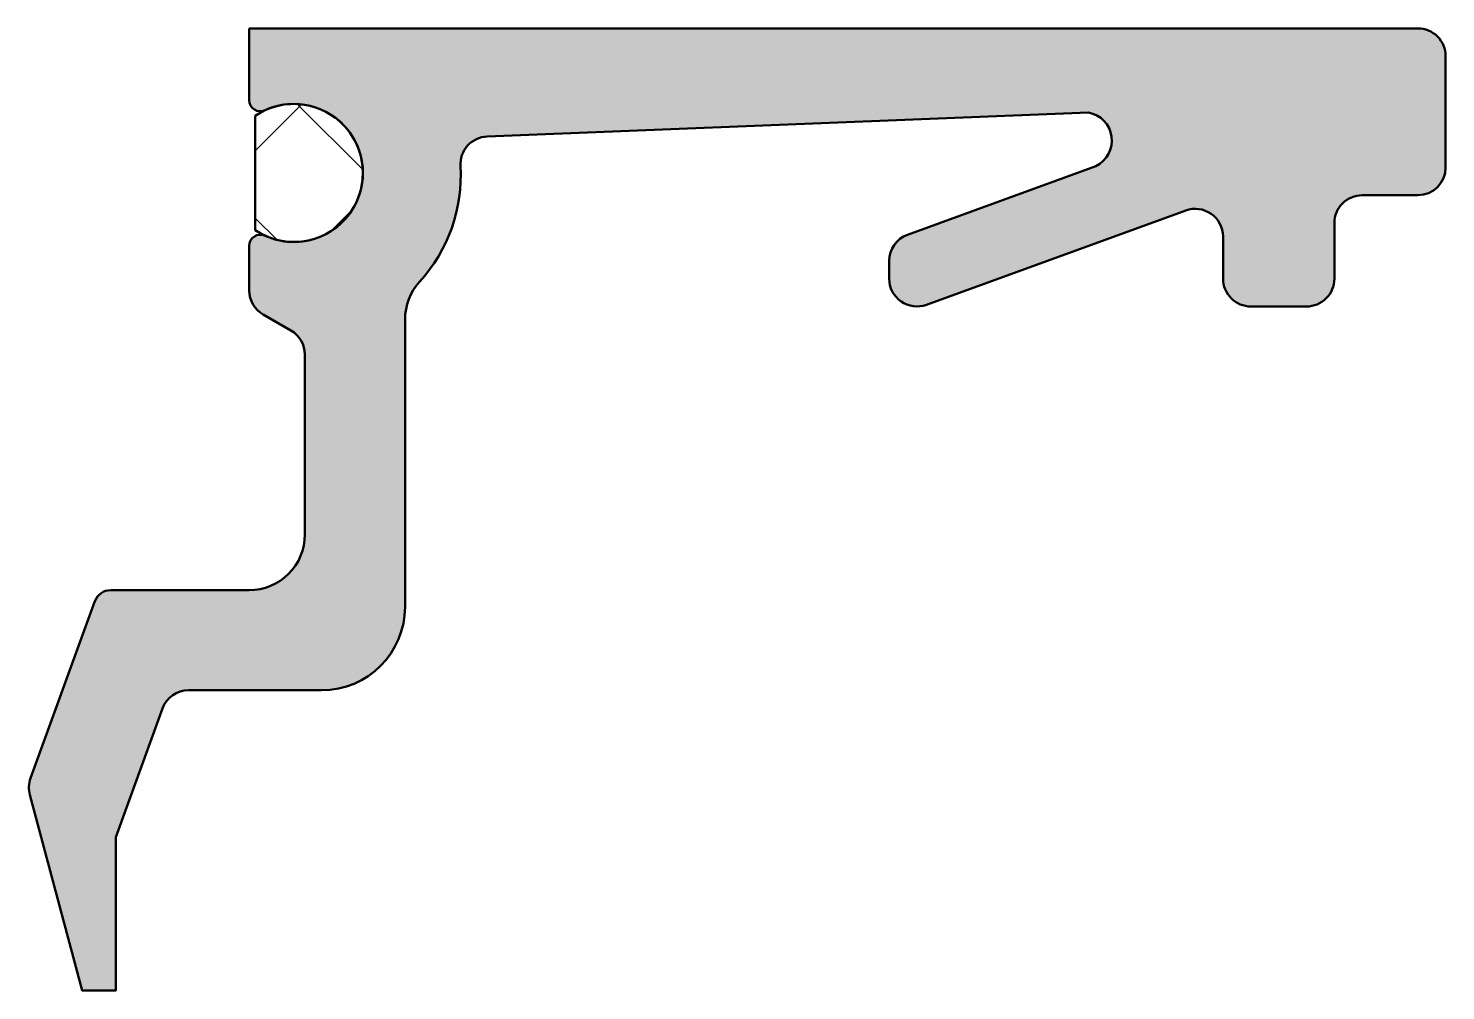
# Model space of a CAD drawing. Extents: x -3.5 to 22, y -17.3 to 0.
import ezdxf

# ---------------------------------------------------------------- set-up
doc = ezdxf.new("R2010")
doc.units = 0
for name, color, linetype, lineweight in [('0S-Alu contour', 7, 'Continuous', 50), ('0S-Alu hatch', 252, 'Continuous', 25), ('0S-EPDM contour', 22, 'Continuous', 50), ('0S-EPDM hatch', 25, 'Continuous', 25)]:
    doc.layers.add(name, color=color, linetype=linetype, lineweight=lineweight)

# ---------------------------------------------------------------- blocks, each defined once
blk = doc.blocks.new('346870__F21D0C58_2F25_46F2_93BA_AD40347AADA9_')
at = {"layer": '0S-Alu hatch'}
h = blk.add_hatch(color=256, dxfattribs=at)
edge = h.paths.add_edge_path()
edge.add_line((0.4999877929687498, 0), (0.4999877929687498, -1.290017496701961))
edge.add_arc((0.69998779296875, -1.290017496701961), 0.2000000000000007, 180, 294.652062924791)
edge.add_ellipse((1.301184908794143, -2.59999966621399), major_axis=(-1.241350497455844, 0), ratio=1, start_angle=65.34793707520907, end_angle=294.65206292479087, ccw=False)
edge.add_arc((0.69998779296875, -3.909981835726018), 0.2000000000000002, 65.34793707520903, 180)
edge.add_line((0.4999877929687498, -3.909981835726018), (0.4999877929687498, -4.711326677786146))
edge.add_arc((0.9999877929687496, -4.711326677786145), 0.5, 180, 240.0001451549881)
edge.add_line((0.7499888899779903, -5.144340013035092), (1.249963807792234, -5.432998977555426))
edge.add_ellipse((0.999964904801472, -5.866012312804373), major_axis=(-0.5000000000000022, 0), ratio=1, start_angle=179.9995944889741, end_angle=240.0001451549879, ccw=False)
edge.add_line((1.499964904788952, -5.866015851555651), (1.499942016601561, -9.099945068359377))
edge.add_ellipse((0.4999974281218417, -9.100030994572084), major_axis=(-0.9999445921715812, 0), ratio=1, start_angle=89.9976992904875, end_angle=180.0049234821826, ccw=False)
edge.add_line((0.4999572753906263, -10.0999755859375), (-1.99019395921117, -10.09982300688094))
edge.add_arc((-1.99021234111354, -10.39982300631778), 0.3000000000000011, 89.99648931524719, 160.0022798078695)
edge.add_line((-2.272124209836361, -10.29722818055543), (-3.430223572384713, -13.47947400081703))
edge.add_arc((-2.960370457846678, -13.65046537708762), 0.500000000000001, 160.0022798078694, 195.0016667981601)
edge.add_line((-3.443329606119435, -13.77988894951418), (-2.500012207031249, -17.29998779296875))
edge.add_line((-2.500012207031249, -17.29998779296875), (-1.900021362304687, -17.29998779296875))
edge.add_line((-1.900021362304687, -17.29998779296875), (-1.900021362304687, -14.53857421875))
edge.add_line((-1.900021362304687, -14.53857421875), (-1.059313986832563, -12.22882622569759))
edge.add_ellipse((-0.5894694977044991, -12.39984130116168), major_axis=(-0.5000000000000016, 0), ratio=1, start_angle=269.99634086845765, end_angle=339.99938980631964, ccw=False)
edge.add_line((-0.589437565757932, -11.89984130218133), (1.799929809570311, -11.89999389648437))
edge.add_arc((1.799829512201874, -10.39983255863681), 1.500161341200388, 270.0038306652452, 359.993838010917)
edge.add_line((3.299990844726562, -10.39999389648522), (3.299990844726563, -5.230372751544759))
edge.add_ellipse((4.299990844726562, -5.230372751544776), major_axis=(-0.9999999999999996, 0), ratio=1, start_angle=317.768899888492, end_angle=360, ccw=False)
edge.add_arc((1.446522743691583, -2.640182173079112), 2.853747194147076, 317.768899888493, 363.3558538268653)
edge.add_ellipse((4.794519022492035, -2.443863148561097), major_axis=(-0.4999999999999984, 0), ratio=1, start_angle=-87.72984642576557, end_angle=3.3558538268654274, ccw=False)
edge.add_line((4.774713378309064, -1.944255566094123), (15.58105392456055, -1.515866279602051))
edge.add_ellipse((15.49393769618549, -2.016901366714787), major_axis=(-0.5085522547038434, 0), ratio=1, start_angle=115.73635164670031, end_angle=260.13644726904516, ccw=False)
edge.add_line((15.71476669311523, -2.475006103515625), (12.32843454962491, -3.711810560366946))
edge.add_arc((12.49996871948242, -4.181465783452237), 0.4999999999999983, 110.0639245608873, 180)
edge.add_line((11.99996871948242, -4.181465783452237), (11.99996871948242, -4.500315862311904))
edge.add_arc((12.50026102172193, -4.500071440414275), 0.5002923619466682, 180.027992319625, 289.9608641005679)
edge.add_line((12.67104993084997, -4.970309248274332), (17.32885177846926, -3.273919270404046))
edge.add_ellipse((17.49949530945433, -3.744386384190902), major_axis=(-0.5004583097741369, 0), ratio=1, start_angle=180.0456054151146, end_angle=289.9362580925471, ccw=False)
edge.add_line((17.99995346069336, -3.743988037109341), (17.99995346069336, -4.499999999999998))
edge.add_arc((18.49992526831908, -4.499997674958029), 0.4999718076311326, 180.0002664444123, 270.0014821632655)
edge.add_line((18.4999382019043, -4.999969482421875), (19.4999382019043, -5))
edge.add_arc((19.49994850127879, -4.500025557616416), 0.4999744424896681, 269.9988197182899, 360.0029288369885)
edge.add_line((19.99992294311523, -4.499999999999607), (19.99995346069336, -3.5))
edge.add_ellipse((20.49989352282801, -3.499940062134649), major_axis=(-0.4999400657276301, 0), ratio=1, start_angle=-90.0068691968516, end_angle=0.006869196841080338, ccw=False)
edge.add_line((20.49995346069336, -3), (21.49995346069336, -3))
edge.add_arc((21.49990889504979, -2.499970691552531), 0.5000293104334477, 270.0051065472322, 359.9931448442503)
edge.add_line((21.99993820190429, -2.50003051757852), (21.99992294311523, -0.4999999999999956))
edge.add_arc((21.49993643867107, -0.4999865044441685), 0.4999865046263034, 359.9984534812421, 450.0015465185244)
edge.add_line((21.49992294311523, 1e-16), (0.4999877929687493, 0))
at = {"layer": '0S-Alu contour', "color": 7}
for points in [[(0.4999877929687498, 0), (0.4999877929687498, -1.290017496701961)], [(21.49992294311523, 1e-16), (0.4999877929687498, 0)], [(21.99993820190429, -2.50003051757852), (21.99992294311523, -0.4999999999999956)], [(4.774713378309064, -1.944255566094123), (15.58105392456055, -1.515866279602051)], [(15.71476669311523, -2.475006103515625), (12.32843454962491, -3.711810560366946)], [(20.49995346069336, -3), (21.49995346069336, -3)], [(12.67104993084997, -4.970309248274332), (17.32885177846926, -3.273919270404046)], [(19.99992294311523, -4.499999999999607), (19.99995346069336, -3.5)], [(17.99995346069336, -3.743988037109341), (17.99995346069336, -4.499999999999998)], [(0.4999877929687498, -3.909981835726018), (0.4999877929687498, -4.711326677786146)], [(11.99996871948242, -4.181465783452237), (11.99996871948242, -4.500315862311904)], [(18.4999382019043, -4.999969482421875), (19.4999382019043, -5)], [(0.7499888899779903, -5.144340013035092), (1.249963807792234, -5.432998977555426)], [(3.299990844726562, -10.39999389648522), (3.299990844726563, -5.230372751544759)], [(1.499964904788952, -5.866015851555651), (1.499942016601561, -9.099945068359377)], [(0.4999572753906263, -10.0999755859375), (-1.99019395921117, -10.09982300688094)], [(-2.272124209836361, -10.29722818055543), (-3.430223572384713, -13.47947400081703)], [(-0.589437565757932, -11.89984130218133), (1.799929809570311, -11.89999389648437)], [(-3.443329606119435, -13.77988894951418), (-2.500012207031249, -17.29998779296875), (-1.900021362304687, -17.29998779296875), (-1.900021362304687, -14.53857421875), (-1.059313986832563, -12.22882622569759)]]:
    blk.add_lwpolyline(points, dxfattribs=at)
for centre, radius, start, end in [((21.49993643867107, -0.4999865044441685), 0.4999865046263034, 359.9984534812421, 90.00154651852438), ((0.69998779296875, -1.290017496701961), 0.2000000000000007, 180, 294.652062924791), ((1.446522743691583, -2.640182173079112), 2.853747194147076, 317.768899888493, 3.355853826865224), ((21.49990889504979, -2.499970691552531), 0.5000293104334477, 270.0051065472322, 359.9931448442503), ((0.69998779296875, -3.909981835726018), 0.2000000000000002, 65.34793707520903, 180), ((12.49996871948242, -4.181465783452237), 0.4999999999999983, 110.0639245608873, 180), ((12.50026102172193, -4.500071440414275), 0.5002923619466682, 180.027992319625, 289.9608641005679), ((18.49992526831908, -4.499997674958029), 0.4999718076311326, 180.0002664444123, 270.0014821632655), ((19.49994850127879, -4.500025557616416), 0.4999744424896681, 269.9988197182899, 0.0029288369884841), ((0.9999877929687496, -4.711326677786145), 0.5, 180, 240.0001451549881), ((-1.99021234111354, -10.39982300631778), 0.3000000000000011, 89.99648931524719, 160.0022798078695), ((1.799829512201874, -10.39983255863681), 1.500161341200388, 270.0038306652452, 359.993838010917), ((-2.960370457846678, -13.65046537708762), 0.500000000000001, 160.0022798078694, 195.0016667981601)]:
    blk.add_arc(centre, radius, start, end, dxfattribs=at)
at = {"layer": '0S-Alu contour', "color": 7, "extrusion": (0, 0, -1)}
for centre, radius, start, end in [((-1.301184908794143, -2.59999966621399), 1.241350497455844, 65.34793707520913, 294.6520629247909), ((-15.49393769618549, -2.016901366714787), 0.5085522547038434, 99.86355273095485, 244.2636483532997), ((-4.794519022492035, -2.443863148561097), 0.4999999999999984, 356.6441461731346, 87.72984642576569), ((-20.49989352282801, -3.499940062134649), 0.4999400657276302, 359.9931308031589, 90.00686919685162), ((-17.49949530945433, -3.744386384190902), 0.5004583097741369, 70.0637419074529, 179.9543945848854), ((-4.299990844726562, -5.230372751544776), 0.9999999999999996, 0, 42.23110011150801), ((-0.999964904801472, -5.866012312804373), 0.5000000000000022, 119.9998548450121, 180.0004055110259), ((-0.4999974281218417, -9.100030994572084), 0.9999445921715812, 179.9950765178174, 270.0023007095125), ((0.5894694977044991, -12.39984130116168), 0.5000000000000016, 20.00061019368034, 90.00365913154235)]:
    blk.add_arc(centre, radius, start, end, dxfattribs=at)
blk = doc.blocks.new('346870__D7168C72_8156_4A93_82D3_C6678E081E09_')
at = {"layer": '0S-EPDM hatch'}
h = blk.add_hatch(dxfattribs=at)
h.set_pattern_fill('ANSI37', color=256, scale=0.625, angle=90, style=0)
h.set_pattern_definition([(135, (0, 0), (-1.403165018917055, -1.403165018917055), []), (225, (0, 0), (1.403165018917055, -1.403165018917055), [])])
edge = h.paths.add_edge_path()
edge.add_arc((1.301184908794142, -2.59999966621399), 1.241166082809985, 235.9423436566673, 484.0576563433327)
edge.add_line((0.6060985461679195, -1.57172528959609), (0.6060985461679214, -3.628274042831891))
at = {"layer": '0S-EPDM contour', "color": 7}
blk.add_lwpolyline([(0.6060985461679195, -1.57172528959609), (0.6060985461679214, -3.628274042831891)], dxfattribs=at)
blk.add_arc((1.301184908794142, -2.59999966621399), 1.241166082809985, 235.9423436566673, 124.0576563433328, dxfattribs=at)
blk = doc.blocks.new('346870__21A69C3C_2626_4038_80A5_41F4E2AC3FC9_')
at = {"layer": '0S-Alu contour', "color": 7}
blk.add_blockref('346870__F21D0C58_2F25_46F2_93BA_AD40347AADA9_', (0, 0), dxfattribs=at)
at = {"layer": '0S-EPDM contour', "color": 7}
blk.add_blockref('346870__D7168C72_8156_4A93_82D3_C6678E081E09_', (0, 0), dxfattribs=at)

msp = doc.modelspace()

# ---------------------------------------------------------------- block references
at = {"layer": '0S-Alu contour', "color": 7}
msp.add_blockref('346870__21A69C3C_2626_4038_80A5_41F4E2AC3FC9_', (0, 0), dxfattribs=at)

doc.saveas('drawing.dxf')
